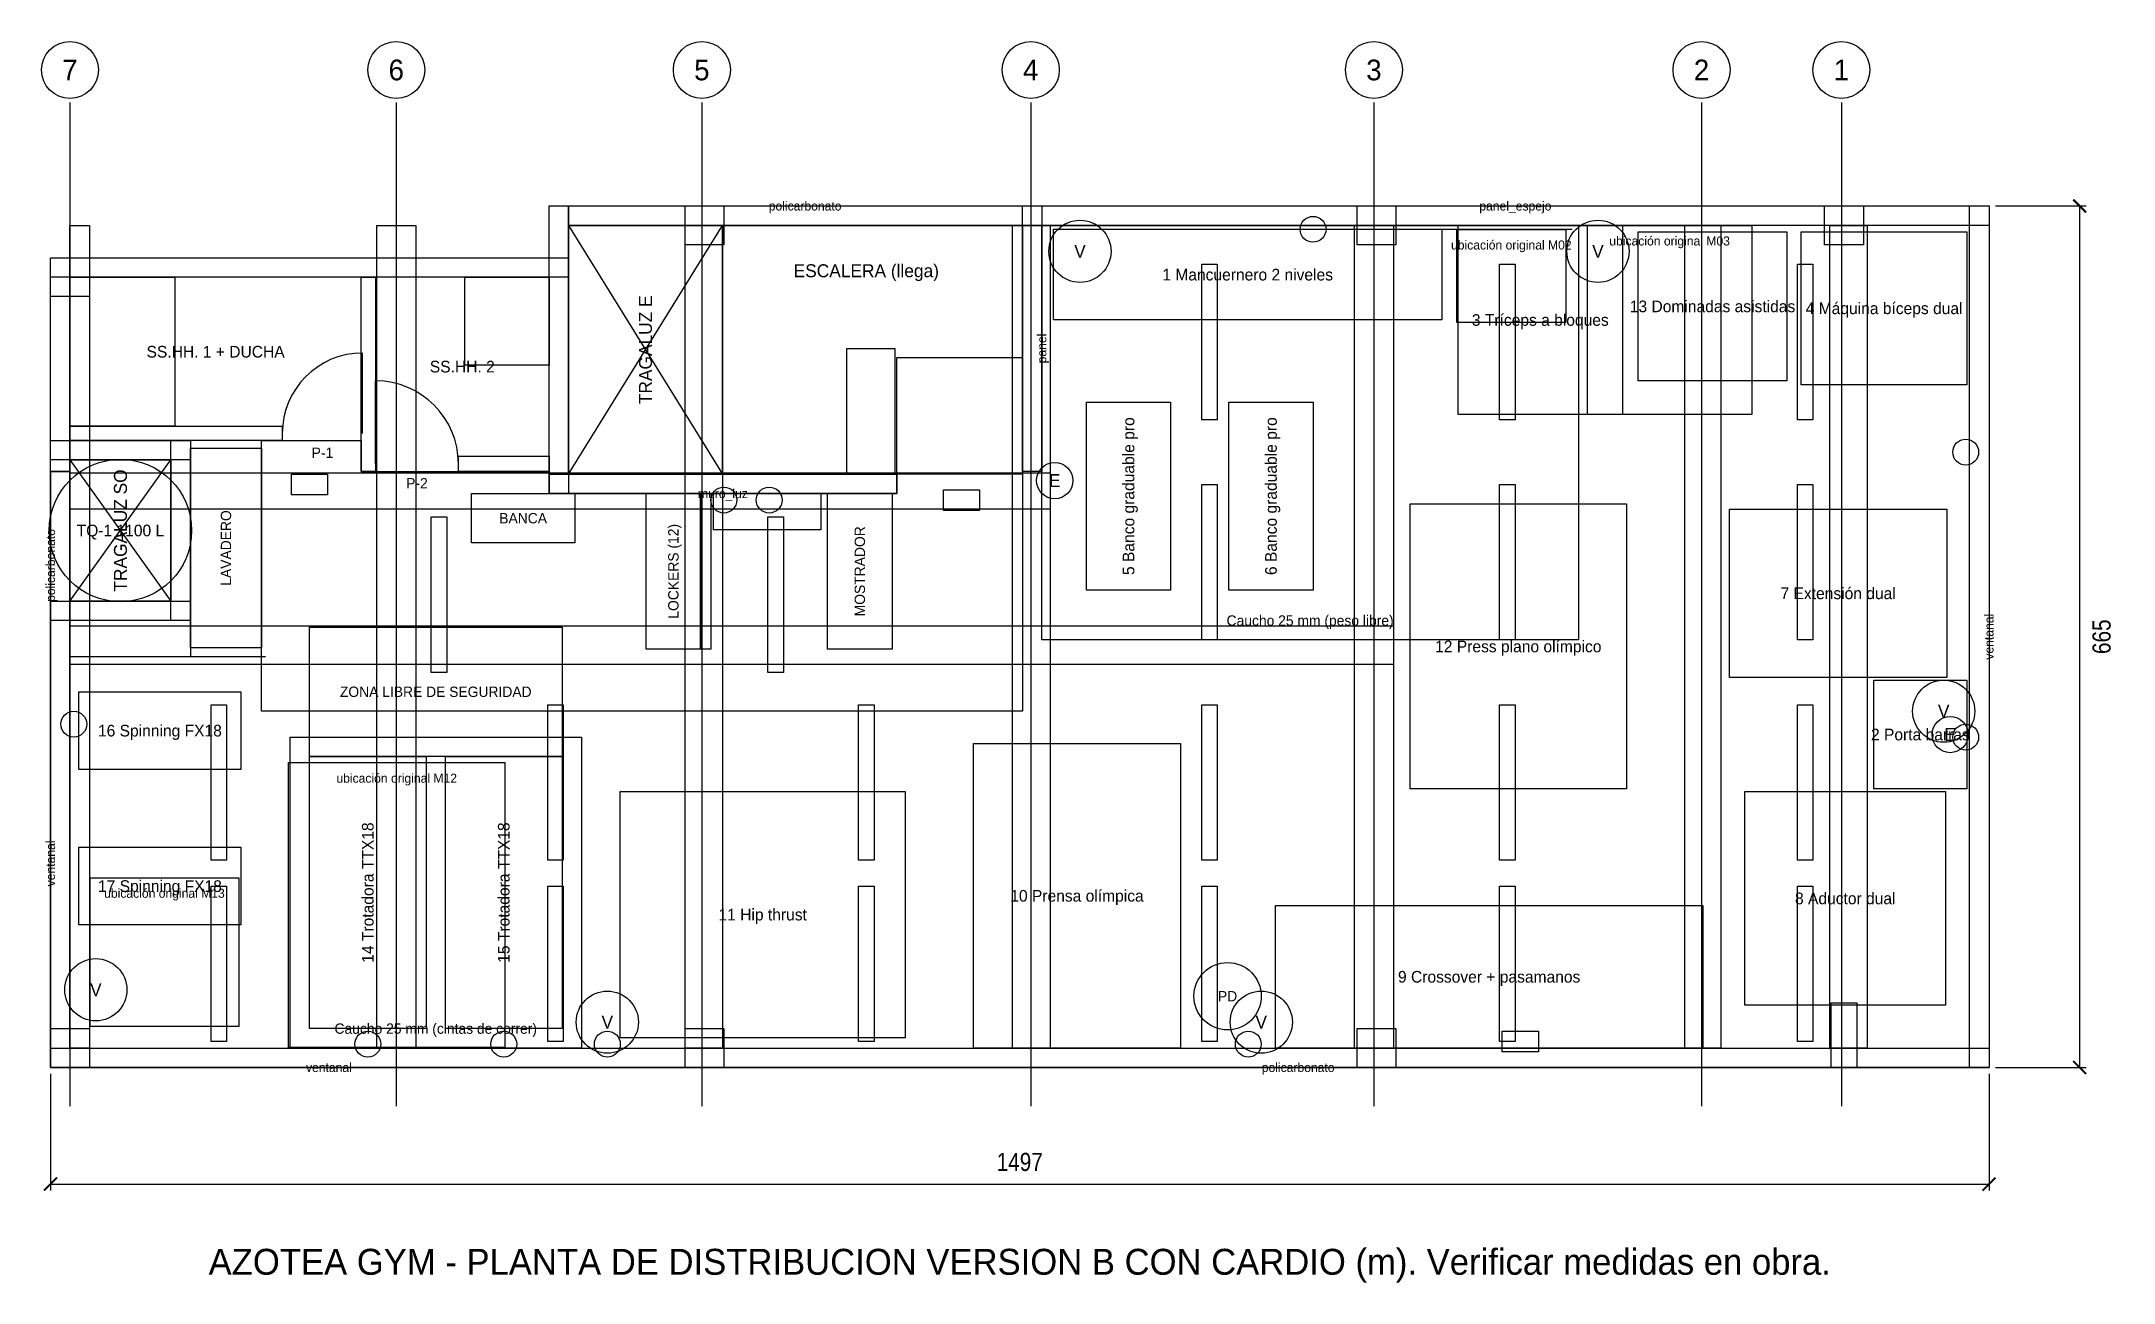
# Model space of a CAD drawing. Header units: metres. Extents: x -0.1 to 15.9, y -8.3 to 1.3.
import ezdxf
from ezdxf.enums import TextEntityAlignment as Align

# ---------------------------------------------------------------- set-up
doc = ezdxf.new("R2010")
doc.units = ezdxf.units.M
for name, color, linetype in [('G-CERRAMIENTO', 6, 'Continuous'), ('G-COLUMNAS', 7, 'Continuous'), ('G-COTAS', 8, 'Continuous'), ('G-EJES', 8, 'Continuous'), ('G-ELECTRICO', 1, 'Continuous'), ('G-ESCALERA', 9, 'Continuous'), ('G-LUMINARIAS', 2, 'Continuous'), ('G-MAQUINAS', 4, 'Continuous'), ('G-MAQUINAS-TEXTO', 4, 'Continuous'), ('G-MUROS-BANOS', 7, 'Continuous'), ('G-MUROS-PARAPETO', 7, 'Continuous'), ('G-PISOS', 3, 'Continuous'), ('G-PLANO-BASE', 30, 'Continuous'), ('G-RECEPCION', 1, 'Continuous'), ('G-SEGURIDAD', 1, 'Continuous'), ('G-TANQUE-LAVADERO', 5, 'Continuous'), ('G-TEXTO', 7, 'Continuous'), ('G-TRAGALUCES', 9, 'Continuous'), ('G-VIGAS-PROY', 150, 'Continuous')]:
    doc.layers.add(name, color=color, linetype=linetype)
doc.styles.add('OpenSansCondensed-Light', font='OpenSansCondensed-Light.ttf')
doc.dimstyles.new('EZDXF', dxfattribs={"dimtxt": 0.25, "dimasz": 0.175, "dimexe": 0.375, "dimexo": 0.125, "dimgap": 0.1, "dimtad": 1, "dimlfac": 100, "dimzin": 12, "dimdsep": 46, "dimtxsty": 'OpenSansCondensed-Light', "dimblk": 'ARCHTICK', "dimcen": 2.5, "dimazin": 3, "dimtfac": 0.5, "dimtmove": 2, "dimatfit": 3})

# ---------------------------------------------------------------- blocks, each defined once
blk = doc.blocks.new('_ARCHTICK')
at = {"color": 0, "linetype": 'BYBLOCK', "const_width": 0.15}
blk.add_lwpolyline([(-0.5, -0.5), (0.5, 0.5)], dxfattribs=at)

msp = doc.modelspace()

# ---------------------------------------------------------------- linework, layer by layer
at = {"layer": 'G-CERRAMIENTO'}
for p, q in [((4, 0), (7.655, 0)), ((7.655, 0), (14.97, 0)), ((14.97, 0), (14.97, -6.65)), ((7.655, -0.15), (7.655, -2.05)), ((7.77, -0.18), (11.75, -0.18)), ((0, -2.05), (0, -3.5)), ((3.85, -2.22), (6.535, -2.22)), ((0, -3.5), (0, -6.65)), ((0, -6.65), (4.3, -6.65)), ((4.3, -6.65), (14.97, -6.65))]:
    msp.add_line(p, q, dxfattribs=at)
at = {"layer": 'G-COLUMNAS'}
for points in [[(4.9, 0), (5.2, 0), (5.2, -0.3), (4.9, -0.3)], [(10.09, 0), (10.39, 0), (10.39, -0.3), (10.09, -0.3)], [(13.7, 0), (14, 0), (14, -0.3), (13.7, -0.3)], [(0, -0.4), (0.3, -0.4), (0.3, -0.7), (0, -0.7)], [(13.75, -6.15), (13.95, -6.15), (13.95, -6.65), (13.75, -6.65)], [(0, -6.35), (0.3, -6.35), (0.3, -6.65), (0, -6.65)], [(4.9, -6.35), (5.2, -6.35), (5.2, -6.65), (4.9, -6.65)], [(10.09, -6.35), (10.39, -6.35), (10.39, -6.65), (10.09, -6.65)]]:
    msp.add_lwpolyline(points, close=True, dxfattribs=at)
at = {"layer": 'G-EJES'}
for p, q in [((0.15, 0.8), (0.15, -6.95)), ((2.67, 0.8), (2.67, -6.95)), ((5.03, 0.8), (5.03, -6.95)), ((7.57, 0.8), (7.57, -6.95)), ((10.22, 0.8), (10.22, -6.95)), ((12.75, 0.8), (12.75, -6.95)), ((13.83, 0.8), (13.83, -6.95))]:
    msp.add_line(p, q, dxfattribs=at)
for centre in [(0.15, 1.05), (2.67, 1.05), (5.03, 1.05), (7.57, 1.05), (10.22, 1.05), (12.75, 1.05), (13.83, 1.05)]:
    msp.add_circle(centre, 0.22, dxfattribs=at)
at = {"layer": 'G-ELECTRICO'}
for centre, radius in [((7.95, -0.35), 0.24), ((9.75, -0.18), 0.1), ((11.95, -0.35), 0.24), ((14.79, -1.9), 0.1), ((5.2, -2.27), 0.1), ((5.55, -2.27), 0.1), ((14.62, -3.9), 0.24), ((0.18, -4), 0.1), ((14.79, -4.1), 0.1), ((0.35, -6.05), 0.24), ((4.3, -6.3), 0.24), ((9.35, -6.3), 0.24), ((2.45, -6.47), 0.1), ((3.5, -6.47), 0.1), ((4.3, -6.47), 0.1), ((9.25, -6.47), 0.1)]:
    msp.add_circle(centre, radius, dxfattribs=at)
at = {"layer": 'G-ESCALERA'}
for points in [[(5.19, -0.15), (7.505, -0.15), (7.505, -2.07), (5.19, -2.07)], [(6.15, -1.1), (6.52, -1.1), (6.52, -2.07), (6.15, -2.07)]]:
    msp.add_lwpolyline(points, close=True, dxfattribs=at)
at = {"layer": 'G-LUMINARIAS'}
for points in [[(8.89, -0.45), (9.01, -0.45), (9.01, -1.65), (8.89, -1.65)], [(11.19, -0.45), (11.31, -0.45), (11.31, -1.65), (11.19, -1.65)], [(13.49, -0.45), (13.61, -0.45), (13.61, -1.65), (13.49, -1.65)], [(8.89, -2.15), (9.01, -2.15), (9.01, -3.35), (8.89, -3.35)], [(11.19, -2.15), (11.31, -2.15), (11.31, -3.35), (11.19, -3.35)], [(13.49, -2.15), (13.61, -2.15), (13.61, -3.35), (13.49, -3.35)], [(2.94, -2.4), (3.06, -2.4), (3.06, -3.6), (2.94, -3.6)], [(5.54, -2.4), (5.66, -2.4), (5.66, -3.6), (5.54, -3.6)], [(1.24, -3.85), (1.36, -3.85), (1.36, -5.05), (1.24, -5.05)], [(3.84, -3.85), (3.96, -3.85), (3.96, -5.05), (3.84, -5.05)], [(6.24, -3.85), (6.36, -3.85), (6.36, -5.05), (6.24, -5.05)], [(8.89, -3.85), (9.01, -3.85), (9.01, -5.05), (8.89, -5.05)], [(11.19, -3.85), (11.31, -3.85), (11.31, -5.05), (11.19, -5.05)], [(13.49, -3.85), (13.61, -3.85), (13.61, -5.05), (13.49, -5.05)], [(1.24, -5.25), (1.36, -5.25), (1.36, -6.45), (1.24, -6.45)], [(3.84, -5.25), (3.96, -5.25), (3.96, -6.45), (3.84, -6.45)], [(6.24, -5.25), (6.36, -5.25), (6.36, -6.45), (6.24, -6.45)], [(8.89, -5.25), (9.01, -5.25), (9.01, -6.45), (8.89, -6.45)], [(11.19, -5.25), (11.31, -5.25), (11.31, -6.45), (11.19, -6.45)], [(13.49, -5.25), (13.61, -5.25), (13.61, -6.45), (13.49, -6.45)]]:
    msp.add_lwpolyline(points, close=True, dxfattribs=at)
at = {"layer": 'G-MAQUINAS'}
for points in [[(10.87, -0.15), (12.14, -0.15), (12.14, -1.61), (10.87, -1.61)], [(7.745, -0.18), (10.745, -0.18), (10.745, -0.88), (7.745, -0.88)], [(12.26, -0.2), (13.41, -0.2), (13.41, -1.35), (12.26, -1.35)], [(13.52, -0.2), (14.8, -0.2), (14.8, -1.38), (13.52, -1.38)], [(8, -1.515), (8.65, -1.515), (8.65, -2.965), (8, -2.965)], [(9.1, -1.515), (9.75, -1.515), (9.75, -2.965), (9.1, -2.965)], [(10.5, -2.3), (12.17, -2.3), (12.17, -4.5), (10.5, -4.5)], [(12.965, -2.34), (14.645, -2.34), (14.645, -3.64), (12.965, -3.64)], [(14.08, -3.66), (14.8, -3.66), (14.8, -4.5), (14.08, -4.5)], [(0.22, -3.75), (1.47, -3.75), (1.47, -4.35), (0.22, -4.35)], [(7.127, -4.15), (8.727, -4.15), (8.727, -6.5), (7.127, -6.5)], [(2, -4.25), (2.9, -4.25), (2.9, -6.35), (2, -6.35)], [(3.05, -4.25), (3.95, -4.25), (3.95, -6.35), (3.05, -6.35)], [(4.4, -4.52), (6.6, -4.52), (6.6, -6.42), (4.4, -6.42)], [(13.085, -4.52), (14.635, -4.52), (14.635, -6.17), (13.085, -6.17)], [(0.22, -4.95), (1.47, -4.95), (1.47, -5.55), (0.22, -5.55)], [(9.46, -5.4), (12.76, -5.4), (12.76, -6.5), (9.46, -6.5)]]:
    msp.add_lwpolyline(points, close=True, dxfattribs=at)
msp.add_circle((9.09, -6.1), 0.26, dxfattribs=at)
at = {"layer": 'G-MUROS-BANOS'}
for p, q in [((2.41, -1.755), (2.41, -1.135)), ((2.51, -1.99), (2.51, -1.35))]:
    msp.add_line(p, q, dxfattribs=at)
for points in [[(3.85, 0), (4, 0), (4, -2.22), (3.85, -2.22)], [(0, -0.4), (4, -0.4), (4, -0.55), (0, -0.55)], [(0, -0.4), (0.15, -0.4), (0.15, -2.05), (0, -2.05)], [(0.15, -0.55), (0.96, -0.55), (0.96, -1.7), (0.15, -1.7)], [(2.4, -0.55), (2.51, -0.55), (2.51, -2.05), (2.4, -2.05)], [(3.2, -0.55), (3.85, -0.55), (3.85, -1.23), (3.2, -1.23)], [(0.15, -1.7), (1.79, -1.7), (1.79, -1.81), (0.15, -1.81)], [(3.15, -1.93), (3.85, -1.93), (3.85, -2.05), (3.15, -2.05)]]:
    msp.add_lwpolyline(points, close=True, dxfattribs=at)
for centre, radius, start, end in [((2.41, -1.755), 0.62, 90, 180), ((2.51, -1.99), 0.64, 0, 90)]:
    msp.add_arc(centre, radius, start, end, dxfattribs=at)
at = {"layer": 'G-MUROS-PARAPETO'}
for points in [[(4, 0), (14.97, 0), (14.97, -0.15), (4, -0.15)], [(7.505, 0), (7.655, 0), (7.655, -2.05), (7.505, -2.05)], [(14.82, 0), (14.97, 0), (14.97, -6.65), (14.82, -6.65)], [(0, -1.81), (1.08, -1.81), (1.08, -1.96), (0, -1.96)], [(0.93, -1.81), (1.08, -1.81), (1.08, -3.2), (0.93, -3.2)], [(0, -2.05), (0.15, -2.05), (0.15, -6.65), (0, -6.65)], [(3.85, -2.07), (6.535, -2.07), (6.535, -2.22), (3.85, -2.22)], [(0, -3.05), (1.08, -3.05), (1.08, -3.2), (0, -3.2)], [(0, -6.5), (14.97, -6.5), (14.97, -6.65), (0, -6.65)]]:
    msp.add_lwpolyline(points, close=True, dxfattribs=at)
at = {"layer": 'G-PISOS'}
for points in [[(7.655, -0.15), (11.8, -0.15), (11.8, -3.35), (7.655, -3.35)], [(1.63, -1.81), (2.4, -1.81), (2.4, -2.05), (3.85, -2.05), (3.85, -2.22), (6.535, -2.22), (6.535, -1.17), (7.505, -1.17), (7.505, -3.9), (1.63, -3.9)], [(1.85, -4.1), (4.1, -4.1), (4.1, -6.5), (1.85, -6.5)]]:
    msp.add_lwpolyline(points, close=True, dxfattribs=at)
at = {"layer": 'G-PLANO-BASE'}
for points in [[(11.869, -0.15), (13.138, -0.15), (13.138, -1.609), (11.869, -1.609)], [(10.861, -0.181), (11.701, -0.181), (11.701, -0.9), (10.861, -0.9)], [(1.839, -4.297), (3.508, -4.297), (3.508, -6.495), (1.839, -6.495)], [(0.305, -5.185), (1.455, -5.185), (1.455, -6.335), (0.305, -6.335)]]:
    msp.add_lwpolyline(points, close=True, dxfattribs=at)
at = {"layer": 'G-RECEPCION'}
for p, q in [((1.08, -3.2), (1.08, -3.48)), ((1.66, -3.48), (0.15, -3.48))]:
    msp.add_line(p, q, dxfattribs=at)
for points in [[(3.25, -2.22), (4.05, -2.22), (4.05, -2.6), (3.25, -2.6)], [(4.6, -2.22), (5.02, -2.22), (5.02, -3.42), (4.6, -3.42)], [(5.02, -2.22), (5.1, -2.22), (5.1, -3.42), (5.02, -3.42)], [(5.12, -2.22), (5.95, -2.22), (5.95, -2.5), (5.12, -2.5)], [(6, -2.22), (6.5, -2.22), (6.5, -3.42), (6, -3.42)]]:
    msp.add_lwpolyline(points, close=True, dxfattribs=at)
at = {"layer": 'G-SEGURIDAD'}
for points in [[(1.86, -2.07), (2.14, -2.07), (2.14, -2.23), (1.86, -2.23)], [(6.895, -2.19), (7.175, -2.19), (7.175, -2.35), (6.895, -2.35)], [(2, -3.25), (3.95, -3.25), (3.95, -4.25), (2, -4.25)], [(11.21, -6.37), (11.49, -6.37), (11.49, -6.53), (11.21, -6.53)]]:
    msp.add_lwpolyline(points, close=True, dxfattribs=at)
for centre in [(7.755, -2.12), (14.67, -4.08)]:
    msp.add_circle(centre, 0.14, dxfattribs=at)
at = {"layer": 'G-TANQUE-LAVADERO'}
for points in [[(0, -1.81), (1.08, -1.81), (1.08, -3.2), (0, -3.2)], [(1.08, -1.87), (1.63, -1.87), (1.63, -3.41), (1.08, -3.41)]]:
    msp.add_lwpolyline(points, close=True, dxfattribs=at)
msp.add_circle((0.54, -2.505), 0.55, dxfattribs=at)
at = {"layer": 'G-TRAGALUCES'}
for p, q in [((4, -0.15), (5.19, -2.07)), ((4, -2.07), (5.19, -0.15)), ((0.15, -1.96), (0.93, -3.05)), ((0.15, -3.05), (0.93, -1.96))]:
    msp.add_line(p, q, dxfattribs=at)
for points in [[(4, -0.15), (5.19, -0.15), (5.19, -2.07), (4, -2.07)], [(0.15, -1.96), (0.93, -1.96), (0.93, -3.05), (0.15, -3.05)]]:
    msp.add_lwpolyline(points, close=True, dxfattribs=at)
at = {"layer": 'G-VIGAS-PROY'}
for points in [[(0.15, -0.15), (0.3, -0.15), (0.3, -6.5), (0.15, -6.5)], [(2.52, -0.15), (2.82, -0.15), (2.82, -6.5), (2.52, -6.5)], [(4.9, -0.15), (5.19, -0.15), (5.19, -6.5), (4.9, -6.5)], [(7.43, -0.15), (7.72, -0.15), (7.72, -6.5), (7.43, -6.5)], [(10.07, -0.15), (10.37, -0.15), (10.37, -6.5), (10.07, -6.5)], [(12.62, -0.15), (12.9, -0.15), (12.9, -6.5), (12.62, -6.5)], [(13.74, -0.15), (14.03, -0.15), (14.03, -6.5), (13.74, -6.5)], [(0.15, -2.06), (7.72, -2.06), (7.72, -2.34), (0.15, -2.34)], [(0.15, -3.24), (10.37, -3.24), (10.37, -3.54), (0.15, -3.54)]]:
    msp.add_lwpolyline(points, close=True, dxfattribs=at)

# ---------------------------------------------------------------- texts
at = {"layer": 'G-CERRAMIENTO'}
for s, p in [('policarbonato', (5.8275, 0)), ('panel_espejo', (11.3125, 0)), ('muro_luz', (5.1925, -2.22)), ('ventanal', (2.15, -6.65)), ('policarbonato', (9.635, -6.65))]:
    msp.add_text(s, height=0.07, dxfattribs=at).set_placement(p, align=Align.MIDDLE_CENTER)
for s, p in [('panel', (7.655, -1.1)), ('policarbonato', (0, -2.775)), ('ventanal', (14.97, -3.325)), ('ventanal', (0, -5.075))]:
    msp.add_text(s, height=0.07, rotation=90, dxfattribs=at).set_placement(p, align=Align.MIDDLE_CENTER)
at = {"layer": 'G-EJES'}
for s, p in [('7', (0.15, 1.05)), ('6', (2.67, 1.05)), ('5', (5.03, 1.05)), ('4', (7.57, 1.05)), ('3', (10.22, 1.05)), ('2', (12.75, 1.05)), ('1', (13.83, 1.05))]:
    msp.add_text(s, height=0.16, dxfattribs=at).set_placement(p, align=Align.MIDDLE_CENTER)
at = {"layer": 'G-ELECTRICO'}
for p in [(7.95, -0.35), (11.95, -0.35), (14.62, -3.9), (0.35, -6.05), (4.3, -6.3), (9.35, -6.3)]:
    msp.add_text('V', height=0.1, dxfattribs=at).set_placement(p, align=Align.MIDDLE_CENTER)
at = {"layer": 'G-ESCALERA'}
msp.add_text('ESCALERA (llega)', height=0.1, dxfattribs=at).set_placement((6.3, -0.5), align=Align.MIDDLE_CENTER)
at = {"layer": 'G-MAQUINAS-TEXTO'}
for s, height, p in [('1 Mancuernero 2 niveles', 0.09, (9.245, -0.53)), ('13 Dominadas asistidas', 0.09, (12.835, -0.775)), ('4 Máquina bíceps dual', 0.09, (14.16, -0.79)), ('3 Tríceps a bloques', 0.09, (11.505, -0.88)), ('7 Extensión dual', 0.09, (13.805, -2.99)), ('12 Press plano olímpico', 0.09, (11.335, -3.4)), ('16 Spinning FX18', 0.09, (0.845, -4.05)), ('2 Porta barras', 0.09, (14.44, -4.08)), ('17 Spinning FX18', 0.09, (0.845, -5.25)), ('10 Prensa olímpica', 0.09, (7.927, -5.325)), ('11 Hip thrust', 0.09, (5.5, -5.47)), ('8 Aductor dual', 0.09, (13.86, -5.345)), ('9 Crossover + pasamanos', 0.09, (11.11, -5.95)), ('PD', 0.08, (9.09, -6.1))]:
    msp.add_text(s, height=height, dxfattribs=at).set_placement(p, align=Align.MIDDLE_CENTER)
for s, p in [('5 Banco graduable pro', (8.325, -2.24)), ('6 Banco graduable pro', (9.425, -2.24)), ('14 Trotadora TTX18', (2.45, -5.3)), ('15 Trotadora TTX18', (3.5, -5.3))]:
    msp.add_text(s, height=0.09, rotation=90, dxfattribs=at).set_placement(p, align=Align.MIDDLE_CENTER)
at = {"layer": 'G-MUROS-BANOS'}
for s, p in [('P-1', (2.1, -1.905)), ('P-2', (2.83, -2.14))]:
    msp.add_text(s, height=0.08, dxfattribs=at).set_placement(p, align=Align.MIDDLE_CENTER)
at = {"layer": 'G-PISOS'}
for s, p in [('Caucho 25 mm (peso libre)', (9.7275, -3.2)), ('Caucho 25 mm (cintas de correr)', (2.975, -6.35))]:
    msp.add_text(s, height=0.08, dxfattribs=at).set_placement(p, align=Align.MIDDLE_CENTER)
at = {"layer": 'G-PLANO-BASE'}
for s, p in [('ubicación original M02', (11.281, -0.301)), ('ubicación original M03', (12.5035, -0.27)), ('ubicación original M12', (2.6735, -4.417)), ('ubicación original M13', (0.88, -5.305))]:
    msp.add_text(s, height=0.07, dxfattribs=at).set_placement(p, align=Align.MIDDLE_CENTER)
at = {"layer": 'G-RECEPCION'}
msp.add_text('BANCA', height=0.08, dxfattribs=at).set_placement((3.65, -2.41), align=Align.MIDDLE_CENTER)
for s, p in [('LOCKERS (12)', (4.81, -2.82)), ('MOSTRADOR', (6.25, -2.82))]:
    msp.add_text(s, height=0.08, rotation=90, dxfattribs=at).set_placement(p, align=Align.MIDDLE_CENTER)
at = {"layer": 'G-SEGURIDAD'}
for s, height, p in [('E', 0.1, (7.755, -2.12)), ('ZONA LIBRE DE SEGURIDAD', 0.08, (2.975, -3.75)), ('E', 0.1, (14.67, -4.08))]:
    msp.add_text(s, height=height, dxfattribs=at).set_placement(p, align=Align.MIDDLE_CENTER)
at = {"layer": 'G-TANQUE-LAVADERO'}
msp.add_text('LAVADERO', height=0.08, rotation=90, dxfattribs=at).set_placement((1.355, -2.64), align=Align.MIDDLE_CENTER)
msp.add_text('TQ-1 1100 L', height=0.09, dxfattribs=at).set_placement((0.54, -2.505), align=Align.MIDDLE_CENTER)
at = {"layer": 'G-TEXTO'}
for s, height, p in [('SS.HH. 1 + DUCHA', 0.09, (1.275, -1.125)), ('SS.HH. 2', 0.09, (3.18, -1.24)), ('AZOTEA GYM - PLANTA DE DISTRIBUCION VERSION B CON CARDIO (m). Verificar medidas en obra.', 0.2, (7.485, -8.15))]:
    msp.add_text(s, height=height, dxfattribs=at).set_placement(p, align=Align.MIDDLE_CENTER)
at = {"layer": 'G-TRAGALUCES'}
for s, p in [('TRAGALUZ E', (4.595, -1.11)), ('TRAGALUZ SO', (0.54, -2.505))]:
    msp.add_text(s, height=0.1, rotation=90, dxfattribs=at).set_placement(p, align=Align.MIDDLE_CENTER)

# ---------------------------------------------------------------- dimensions: what is measured, and where the dimension line sits
at = {"layer": 'G-COTAS'}
msp.add_linear_dim(base=(15.67, 0), p1=(14.97, 0), p2=(14.97, -6.65), angle=90, dimstyle='EZDXF', override={"dimtxt": 0.14, "dimasz": 0.1, "dimexe": 0.05, "dimexo": 0.05, "dimdec": 2}, dxfattribs=at).render()
msp.add_linear_dim(base=(0, -7.55), p1=(0, -6.65), p2=(14.97, -6.65), dimstyle='EZDXF', override={"dimtxt": 0.14, "dimasz": 0.1, "dimexe": 0.05, "dimexo": 0.05, "dimdec": 2}, dxfattribs=at).render()

doc.saveas('drawing.dxf')
